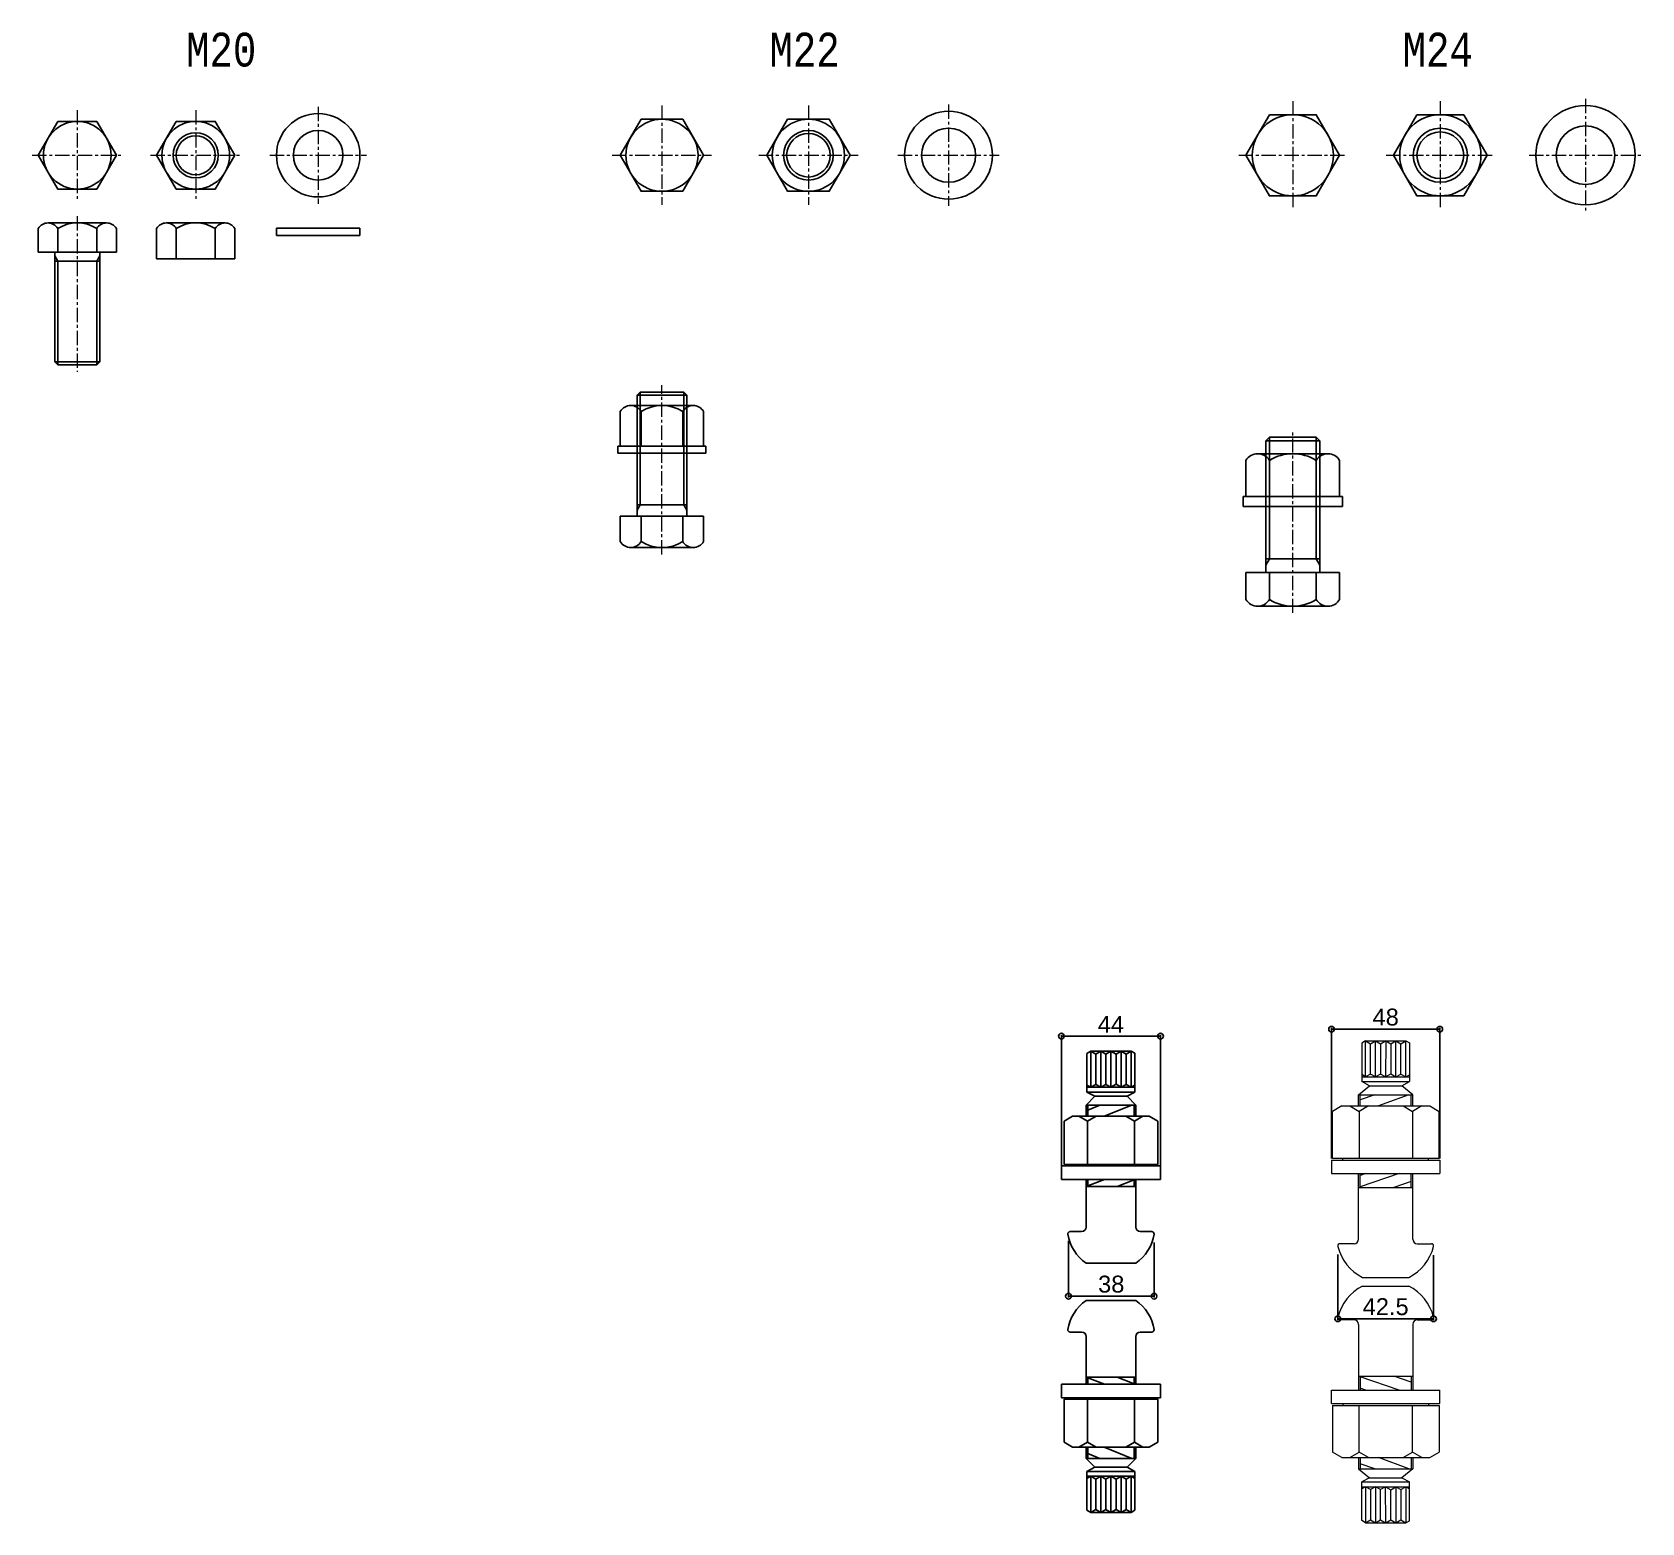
# Model space of a CAD drawing. Header units: millimetres. Extents: x -2880 to 3894, y -2977 to 4857.
# Drawn here: x -1340 to -626, y 965 to 1626 of the extents above; entities that cross this region are included whole.
import ezdxf

# ---------------------------------------------------------------- set-up
doc = ezdxf.new("R2010")
doc.units = ezdxf.units.MM
doc.header["$MEASUREMENT"] = 0
doc.linetypes.add('CENTER', pattern=[50.8, 31.75, -6.35, 6.35, -6.35])
for name, color, linetype in [('01', 7, 'Continuous'), ('_0-2_3', 7, 'Continuous'), ('gauge', 1, 'Continuous')]:
    doc.layers.add(name, color=color, linetype=linetype)
doc.layers.add('不明1', color=6, linetype='Continuous', lineweight=18)
doc.layers.add('中心線', color=4, linetype='CENTER', lineweight=13)
doc.styles.add('MONOTXT', font='monotxt.shx', dxfattribs={"width": 0.8, "height": 3.5, "bigfont": 'bigfont.shx'})
doc.styles.get("Standard").update_dxf_attribs({"font": 'arial.ttf'})
doc.dimstyles.new('コピー ～ 一般寸法', dxfattribs={"dimscale": 0.5, "dimtxt": 15, "dimasz": 5, "dimexe": 1.25, "dimexo": 7.5, "dimgap": 3, "dimtad": 1, "dimdec": 1, "dimdsep": 46, "dimtxsty": 'Standard', "dimblk": 'ORIGIN', "dimcen": 0, "dimclrd": 256, "dimclre": 256, "dimclrt": 256, "dimadec": 0, "dimazin": 0, "dimtfac": 1, "dimtdec": 1, "dimtmove": 0, "dimatfit": 3, "dimfxl": 0, "dimarcsym": 0})

# ---------------------------------------------------------------- blocks, each defined once
blk = doc.blocks.new('*U24')
at = {"ltscale": 0.2}
for p, q in [((-17.32, 10.5), (-17.32, 0)), ((-12.99, 13), (12.99, 13)), ((-8.66, 10.5), (-8.66, 0)), ((8.66, 10.5), (8.66, 0)), ((17.32, 10.5), (17.32, 0)), ((-17.32, 0), (17.32, 0)), ((-10, 0), (-10, -48.65)), ((10, 0), (10, -48.65)), ((-8.65, -4), (-10, -1.66)), ((-10, -4), (10, -4)), ((-8.65, -4), (-8.65, -50)), ((8.65, -4), (10, -1.66)), ((8.65, -4), (8.65, -50)), ((-10, -48.65), (10, -48.65)), ((-8.65, -50), (-10, -48.65)), ((8.65, -50), (10, -48.65)), ((-8.65, -50), (8.65, -50))]:
    blk.add_line(p, q, dxfattribs=at)
for centre, radius, start, end in [((-12.99, 8), 5, 30, 150), ((0, -3.25), 16.25, 57.79577, 122.20423), ((12.99, 8), 5, 30, 150)]:
    blk.add_arc(centre, radius, start, end, dxfattribs=at)
at = {"layer": '中心線', "ltscale": 0.2}
blk.add_line((0, 16), (0, -53), dxfattribs=at)
blk = doc.blocks.new('*U25')
at = {"ltscale": 0.2}
for p, q in [((-18.48, 11.33), (-18.48, 0)), ((-13.86, 14), (13.86, 14)), ((-9.24, 11.33), (-9.24, 0)), ((9.24, 11.33), (9.24, 0)), ((18.48, 11.33), (18.48, 0)), ((-18.48, 0), (18.48, 0)), ((-11, 0), (-11, -53.65)), ((11, 0), (11, -53.65)), ((-9.65, -5), (-11, -2.66)), ((-11, -5), (11, -5)), ((-9.65, -5), (-9.65, -55)), ((9.65, -5), (11, -2.66)), ((9.65, -5), (9.65, -55)), ((-11, -53.65), (11, -53.65)), ((-9.65, -55), (-11, -53.65)), ((-9.65, -55), (9.65, -55)), ((9.65, -55), (11, -53.65))]:
    blk.add_line(p, q, dxfattribs=at)
for centre, radius, start, end in [((-13.86, 8.67), 5.33, 30, 150), ((0, -3.33), 17.33, 57.79577, 122.20423), ((13.86, 8.67), 5.33, 30, 150)]:
    blk.add_arc(centre, radius, start, end, dxfattribs=at)
at = {"layer": '中心線', "ltscale": 0.2}
blk.add_line((0, 17), (0, -58), dxfattribs=at)
blk = doc.blocks.new('*U27')
at = {"ltscale": 0.2}
for p, q in [((-15.59, 15), (15.59, 15)), ((-20.78, 12), (-20.78, 0)), ((-10.39, 12), (-10.39, 0)), ((10.39, 12), (10.39, 0)), ((20.78, 12), (20.78, 0)), ((-20.78, 0), (20.78, 0)), ((-12, 0), (-12, -58.38)), ((12, 0), (12, -58.38)), ((-10.38, -6), (-12, -3.19)), ((-12, -6), (12, -6)), ((-10.38, -6), (-10.38, -60)), ((10.38, -6), (12, -3.19)), ((10.38, -6), (10.38, -60)), ((-12, -58.38), (12, -58.38)), ((-10.38, -60), (-12, -58.38)), ((-10.38, -60), (10.38, -60)), ((10.38, -60), (12, -58.38))]:
    blk.add_line(p, q, dxfattribs=at)
for centre, radius, start, end in [((-15.59, 9), 6, 30, 150), ((0, -4.5), 19.5, 57.79577, 122.20423), ((15.59, 9), 6, 30, 150)]:
    blk.add_arc(centre, radius, start, end, dxfattribs=at)
at = {"layer": '中心線', "ltscale": 0.2}
blk.add_line((0, 18), (0, -63), dxfattribs=at)
blk = doc.blocks.new('_Origin')
at = {"color": 0, "linetype": 'ByBlock', "lineweight": -2}
blk.add_line((0, 0), (-1, 0), dxfattribs=at)
blk.add_circle((0, 0), 0.5, dxfattribs=at)
blk = doc.blocks.new('*D390')
at = {"layer": 'Defpoints', "color": 0}
for p in [(-839.51, 1180.52), (-883.51, 1116.95), (-839.51, 1116.95)]:
    blk.add_point(p, dxfattribs=at)
at = {"layer": 'gauge', "lineweight": -2}
for p, q in [((-883.51, 1120.7), (-883.51, 1181.14)), ((-881.01, 1180.52), (-842.01, 1180.52)), ((-839.51, 1120.7), (-839.51, 1181.14))]:
    blk.add_line(p, q, dxfattribs=at)
at = {"layer": 'gauge', "lineweight": -2, "xscale": 2.5, "yscale": 2.5, "zscale": 2.5, "rotation": 180}
blk.add_blockref('_Origin', (-883.51, 1180.52), dxfattribs=at)
at = {"layer": 'gauge', "lineweight": -2, "xscale": 2.5, "yscale": 2.5, "zscale": 2.5}
blk.add_blockref('_Origin', (-839.51, 1180.52), dxfattribs=at)
at = {"layer": 'gauge', "insert": (-861.51, 1185.77), "char_height": 7.5, "attachment_point": 5}
blk.add_mtext('44', dxfattribs=at)
blk = doc.blocks.new('*D391')
at = {"layer": 'Defpoints', "color": 0}
for p in [(-880.36, 1093.5), (-842.41, 1092.67), (-842.41, 1065.15)]:
    blk.add_point(p, dxfattribs=at)
at = {"layer": 'gauge', "lineweight": -2}
for p, q in [((-880.36, 1089.75), (-880.36, 1064.53)), ((-842.41, 1088.92), (-842.41, 1064.53)), ((-877.86, 1065.15), (-844.91, 1065.15))]:
    blk.add_line(p, q, dxfattribs=at)
at = {"layer": 'gauge', "lineweight": -2, "xscale": 2.5, "yscale": 2.5, "zscale": 2.5, "rotation": 180}
blk.add_blockref('_Origin', (-880.36, 1065.15), dxfattribs=at)
at = {"layer": 'gauge', "lineweight": -2, "xscale": 2.5, "yscale": 2.5, "zscale": 2.5}
blk.add_blockref('_Origin', (-842.41, 1065.15), dxfattribs=at)
at = {"layer": 'gauge', "insert": (-861.38, 1070.48), "char_height": 7.5, "attachment_point": 5}
blk.add_mtext('38', dxfattribs=at)
blk = doc.blocks.new('*D392')
at = {"layer": 'Defpoints', "color": 0}
for p in [(-715.67, 1183.61), (-763.67, 1122.56), (-715.67, 1122.56)]:
    blk.add_point(p, dxfattribs=at)
at = {"layer": 'gauge', "lineweight": -2}
for p, q in [((-763.67, 1126.31), (-763.67, 1184.24)), ((-761.17, 1183.61), (-718.17, 1183.61)), ((-715.67, 1126.31), (-715.67, 1184.24))]:
    blk.add_line(p, q, dxfattribs=at)
at = {"layer": 'gauge', "lineweight": -2, "xscale": 2.5, "yscale": 2.5, "zscale": 2.5, "rotation": 180}
blk.add_blockref('_Origin', (-763.67, 1183.61), dxfattribs=at)
at = {"layer": 'gauge', "lineweight": -2, "xscale": 2.5, "yscale": 2.5, "zscale": 2.5}
blk.add_blockref('_Origin', (-715.67, 1183.61), dxfattribs=at)
at = {"layer": 'gauge', "insert": (-739.67, 1188.94), "char_height": 7.5, "attachment_point": 5}
blk.add_mtext('48', dxfattribs=at)
blk = doc.blocks.new('*D393')
at = {"layer": 'Defpoints', "color": 0}
for p in [(-760.92, 1087.44), (-718.45, 1087.19), (-718.45, 1055.16)]:
    blk.add_point(p, dxfattribs=at)
at = {"layer": 'gauge', "lineweight": -2}
for p, q in [((-760.92, 1083.69), (-760.92, 1054.53)), ((-718.45, 1083.44), (-718.45, 1054.53)), ((-758.42, 1055.16), (-720.95, 1055.16))]:
    blk.add_line(p, q, dxfattribs=at)
at = {"layer": 'gauge', "lineweight": -2, "xscale": 2.5, "yscale": 2.5, "zscale": 2.5, "rotation": 180}
blk.add_blockref('_Origin', (-760.92, 1055.16), dxfattribs=at)
at = {"layer": 'gauge', "lineweight": -2, "xscale": 2.5, "yscale": 2.5, "zscale": 2.5}
blk.add_blockref('_Origin', (-718.45, 1055.16), dxfattribs=at)
at = {"layer": 'gauge', "insert": (-739.68, 1060.48), "char_height": 7.5, "attachment_point": 5}
blk.add_mtext('42.5', dxfattribs=at)

msp = doc.modelspace()

# ---------------------------------------------------------------- linework, layer by layer
at = {"ltscale": 0.2}
for p, q in [((-1284.704, 1538.726), (-1284.704, 1525.226)), ((-1280.374, 1541.226), (-1254.393, 1541.226)), ((-1276.044, 1538.726), (-1276.044, 1525.226)), ((-1258.723, 1538.726), (-1258.723, 1525.226)), ((-1250.063, 1538.726), (-1250.063, 1525.226)), ((-1231.581, 1538.898), (-1194.581, 1538.898)), ((-1231.581, 1538.898), (-1231.581, 1535.698)), ((-1231.581, 1535.698), (-1194.581, 1535.698)), ((-1194.581, 1538.898), (-1194.581, 1535.698)), ((-1284.704, 1525.226), (-1250.063, 1525.226)), ((-1079.111, 1457.568), (-1079.111, 1442.235)), ((-1046.779, 1460.235), (-1074.492, 1460.235)), ((-1069.873, 1457.568), (-1069.873, 1442.235)), ((-1051.398, 1457.568), (-1051.398, 1442.235)), ((-1042.16, 1457.568), (-1042.16, 1442.235)), ((-1041.135, 1442.235), (-1080.135, 1442.235)), ((-1080.135, 1439.035), (-1080.135, 1442.235)), ((-1042.16, 1442.235), (-1079.111, 1442.235)), ((-1041.135, 1439.035), (-1041.135, 1442.235)), ((-1041.135, 1439.035), (-1080.135, 1439.035)), ((-801.655, 1435.876), (-801.655, 1419.876)), ((-765.282, 1438.876), (-796.459, 1438.876)), ((-791.262, 1435.876), (-791.262, 1419.876)), ((-770.478, 1435.876), (-770.478, 1419.876)), ((-760.086, 1435.876), (-760.086, 1419.876)), ((-758.87, 1419.876), (-802.87, 1419.876)), ((-802.87, 1415.376), (-802.87, 1419.876)), ((-758.87, 1415.376), (-802.87, 1415.376)), ((-760.086, 1419.876), (-801.655, 1419.876)), ((-758.87, 1415.376), (-758.87, 1419.876))]:
    msp.add_line(p, q, dxfattribs=at)
for points in [[(-1328.563, 1586.238), (-1337.223, 1571.238), (-1328.563, 1556.238), (-1311.242, 1556.238), (-1302.582, 1571.238), (-1311.242, 1586.238)], [(-1276.044, 1586.238), (-1284.704, 1571.238), (-1276.044, 1556.238), (-1258.723, 1556.238), (-1250.063, 1571.238), (-1258.723, 1586.238)], [(-1069.873, 1587.238), (-1079.111, 1571.238), (-1069.873, 1555.238), (-1051.398, 1555.238), (-1042.16, 1571.238), (-1051.398, 1587.238)], [(-1004.914, 1587.238), (-1014.151, 1571.238), (-1004.914, 1555.238), (-986.439, 1555.238), (-977.201, 1571.238), (-986.439, 1587.238)], [(-791.262, 1589.238), (-801.655, 1571.238), (-791.262, 1553.238), (-770.478, 1553.238), (-760.086, 1571.238), (-770.478, 1589.238)], [(-725.84, 1589.238), (-736.233, 1571.238), (-725.84, 1553.238), (-705.056, 1553.238), (-694.663, 1571.238), (-705.056, 1589.238)]]:
    msp.add_lwpolyline(points, close=True, dxfattribs=at)
for centre, radius in [((-651.093, 1571.238), 22), ((-1319.902, 1571.238), 15), ((-1267.383, 1571.238), 15), ((-1213.081, 1571.238), 18.5), ((-1060.635, 1571.238), 16), ((-995.676, 1571.238), 16), ((-933.515, 1571.238), 19.5), ((-780.87, 1571.238), 18), ((-715.448, 1571.238), 18), ((-1267.383, 1571.238), 10), ((-1267.383, 1571.238), 8.647), ((-1213.081, 1571.238), 11), ((-995.676, 1571.238), 11), ((-995.676, 1571.238), 9.647), ((-933.515, 1571.238), 12), ((-715.448, 1571.238), 12), ((-715.448, 1571.238), 10.376), ((-651.093, 1571.238), 13)]:
    msp.add_circle(centre, radius, dxfattribs=at)
for centre, radius, start, end in [((-1280.374, 1536.226), 5, 30, 150), ((-1267.383, 1524.976), 16.25, 57.795772, 122.204228), ((-1254.393, 1536.226), 5, 30, 150), ((-1074.492, 1454.902), 5.333, 30, 150), ((-1060.635, 1442.902), 17.333, 57.795772, 122.204228), ((-1046.779, 1454.902), 5.333, 30, 150), ((-796.459, 1432.876), 6, 30, 150), ((-780.87, 1419.376), 19.5, 57.795772, 122.204228), ((-765.282, 1432.876), 6, 30, 150)]:
    msp.add_arc(centre, radius, start, end, dxfattribs=at)
at = {"layer": '01', "color": 6, "linetype": 'Continuous'}
for p, q in [((-870.394, 1173.828), (-872.158, 1172.81)), ((-872.158, 1172.81), (-872.158, 1155.727)), ((-870.394, 1173.828), (-852.543, 1173.828)), ((-870.394, 1157.828), (-870.394, 1173.828)), ((-870.394, 1173.828), (-868.182, 1172.551)), ((-868.182, 1172.551), (-865.97, 1173.828)), ((-868.182, 1159.105), (-868.182, 1172.551)), ((-865.97, 1157.828), (-865.97, 1173.828)), ((-865.97, 1173.828), (-863.758, 1172.551)), ((-863.758, 1172.551), (-861.547, 1173.828)), ((-863.758, 1172.551), (-863.758, 1159.105)), ((-861.508, 1173.828), (-861.547, 1157.828)), ((-861.508, 1173.828), (-859.257, 1172.529)), ((-859.257, 1172.529), (-856.967, 1173.851)), ((-859.257, 1172.529), (-859.257, 1159.15)), ((-856.967, 1157.828), (-856.967, 1173.828)), ((-856.967, 1173.828), (-854.755, 1172.551)), ((-854.755, 1172.551), (-852.543, 1173.828)), ((-854.755, 1159.105), (-854.755, 1172.551)), ((-852.543, 1157.828), (-852.543, 1173.828)), ((-852.543, 1173.828), (-850.953, 1172.91)), ((-850.953, 1172.91), (-850.953, 1155.727)), ((-870.394, 1157.828), (-872.158, 1158.847)), ((-872.158, 1157.828), (-850.935, 1157.828)), ((-868.182, 1159.105), (-870.394, 1157.828)), ((-865.97, 1157.828), (-868.182, 1159.105)), ((-863.758, 1159.105), (-865.97, 1157.828)), ((-861.547, 1157.828), (-863.758, 1159.105)), ((-861.547, 1157.828), (-859.257, 1159.15)), ((-859.257, 1159.15), (-856.967, 1157.828)), ((-856.967, 1157.828), (-854.755, 1159.105)), ((-854.755, 1159.105), (-852.543, 1157.828)), ((-852.543, 1157.828), (-850.935, 1158.757)), ((-872.158, 1155.727), (-850.953, 1155.727)), ((-868.63, 1153.828), (-872.158, 1155.727)), ((-868.63, 1153.828), (-854.385, 1153.828)), ((-854.385, 1153.828), (-850.953, 1155.727)), ((-868.63, 989.285), (-872.158, 987.386)), ((-872.158, 970.303), (-872.158, 987.386)), ((-872.158, 987.386), (-850.953, 987.386)), ((-872.158, 985.285), (-850.935, 985.285)), ((-870.394, 985.285), (-872.158, 984.266)), ((-868.182, 984.008), (-870.394, 985.285)), ((-870.394, 985.285), (-870.394, 969.285)), ((-868.63, 989.285), (-854.385, 989.285)), ((-865.97, 985.285), (-868.182, 984.008)), ((-863.758, 984.008), (-865.97, 985.285)), ((-865.97, 985.285), (-865.97, 969.285)), ((-861.547, 985.285), (-863.758, 984.008)), ((-861.547, 985.285), (-859.257, 983.963)), ((-861.508, 969.285), (-861.547, 985.285)), ((-859.257, 983.963), (-856.967, 985.285)), ((-856.967, 985.285), (-854.755, 984.008)), ((-856.967, 985.285), (-856.967, 969.285)), ((-854.755, 984.008), (-852.543, 985.285)), ((-854.385, 989.285), (-850.953, 987.386)), ((-852.543, 985.285), (-850.935, 984.356)), ((-852.543, 985.285), (-852.543, 969.285)), ((-850.953, 970.203), (-850.953, 987.386)), ((-868.182, 984.008), (-868.182, 970.562)), ((-863.758, 970.562), (-863.758, 984.008)), ((-859.257, 970.584), (-859.257, 983.963)), ((-854.755, 984.008), (-854.755, 970.562)), ((-870.394, 969.285), (-872.158, 970.303)), ((-870.394, 969.285), (-868.182, 970.562)), ((-870.394, 969.285), (-852.543, 969.285)), ((-868.182, 970.562), (-865.97, 969.285)), ((-865.97, 969.285), (-863.758, 970.562)), ((-863.758, 970.562), (-861.547, 969.285)), ((-861.508, 969.285), (-859.257, 970.584)), ((-859.257, 970.584), (-856.967, 969.262)), ((-856.967, 969.285), (-854.755, 970.562)), ((-854.755, 970.562), (-852.543, 969.285)), ((-852.543, 969.285), (-850.953, 970.203))]:
    msp.add_line(p, q, dxfattribs=at)
at = {"layer": '_0-2_3', "color": 6, "linetype": 'Continuous'}
for p, q in [((-872.507, 1149.951), (-868.63, 1153.828)), ((-872.507, 1149.951), (-850.508, 1149.951)), ((-872.507, 1144.951), (-872.507, 1149.951)), ((-866.384, 1149.951), (-871.808, 1147.734)), ((-871.808, 1144.951), (-871.808, 1149.951)), ((-868.63, 1153.828), (-854.385, 1153.828)), ((-852.261, 1149.951), (-864.494, 1144.951)), ((-850.508, 1149.951), (-854.385, 1153.828)), ((-851.208, 1144.951), (-851.208, 1149.951)), ((-850.508, 1144.951), (-850.508, 1149.951)), ((-878.508, 1144.951), (-882.308, 1142.757)), ((-882.308, 1123.651), (-882.308, 1142.757)), ((-878.508, 1144.951), (-844.508, 1144.951)), ((-875.708, 1144.951), (-871.908, 1142.757)), ((-868.108, 1144.951), (-871.908, 1142.757)), ((-871.908, 1142.757), (-871.908, 1123.651)), ((-854.908, 1144.951), (-851.108, 1142.757)), ((-847.308, 1144.951), (-851.108, 1142.757)), ((-851.108, 1142.757), (-851.108, 1123.651)), ((-844.508, 1144.951), (-840.708, 1142.757)), ((-840.708, 1123.651), (-840.708, 1142.757)), ((-883.508, 1122.951), (-839.508, 1122.951)), ((-883.508, 1122.951), (-883.508, 1116.951)), ((-882.308, 1123.651), (-840.708, 1123.651)), ((-878.008, 1122.951), (-878.008, 1123.651)), ((-878.008, 1122.951), (-845.008, 1122.951)), ((-845.008, 1122.951), (-845.008, 1123.651)), ((-839.508, 1122.951), (-839.508, 1116.951)), ((-883.508, 1116.951), (-839.508, 1116.951)), ((-872.507, 1095.828), (-872.507, 1116.951)), ((-872.507, 1113.828), (-850.508, 1113.828)), ((-871.808, 1113.828), (-871.808, 1116.951)), ((-864.375, 1116.951), (-871.808, 1114.089)), ((-851.208, 1116.744), (-858.78, 1113.828)), ((-851.208, 1113.828), (-851.208, 1116.951)), ((-850.508, 1095.828), (-850.508, 1116.951)), ((-874.508, 1093.828), (-879.622, 1093.828)), ((-848.507, 1093.828), (-843.393, 1093.828)), ((-872.507, 1079.828), (-850.508, 1079.828)), ((-872.507, 1063.285), (-850.508, 1063.285)), ((-874.508, 1049.285), (-879.622, 1049.285)), ((-872.507, 1047.285), (-872.507, 1026.162)), ((-850.508, 1047.285), (-850.508, 1026.162)), ((-848.507, 1049.285), (-843.393, 1049.285)), ((-872.507, 1029.284), (-850.508, 1029.284)), ((-871.808, 1029.284), (-871.808, 1026.162)), ((-864.375, 1026.162), (-871.808, 1029.024)), ((-851.208, 1026.369), (-858.78, 1029.284)), ((-851.208, 1029.284), (-851.208, 1026.162)), ((-883.508, 1026.162), (-839.508, 1026.162)), ((-883.508, 1020.162), (-883.508, 1026.162)), ((-839.508, 1020.162), (-839.508, 1026.162)), ((-883.508, 1020.162), (-839.508, 1020.162)), ((-882.308, 1019.462), (-840.708, 1019.462)), ((-882.308, 1019.462), (-882.308, 1000.356)), ((-878.008, 1020.162), (-845.008, 1020.162)), ((-878.008, 1020.162), (-878.008, 1019.462)), ((-871.908, 1000.356), (-871.908, 1019.462)), ((-851.108, 1000.356), (-851.108, 1019.462)), ((-845.008, 1020.162), (-845.008, 1019.462)), ((-840.708, 1019.462), (-840.708, 1000.356)), ((-878.508, 998.162), (-882.308, 1000.356)), ((-875.708, 998.162), (-871.908, 1000.356)), ((-868.108, 998.162), (-871.908, 1000.356)), ((-854.908, 998.162), (-851.108, 1000.356)), ((-847.308, 998.162), (-851.108, 1000.356)), ((-844.508, 998.162), (-840.708, 1000.356)), ((-878.508, 998.162), (-844.508, 998.162)), ((-872.507, 998.162), (-872.507, 993.162)), ((-872.507, 993.162), (-868.63, 989.285)), ((-872.507, 993.162), (-850.508, 993.162)), ((-871.808, 998.162), (-871.808, 993.162)), ((-866.384, 993.162), (-871.808, 995.379)), ((-852.261, 993.162), (-864.494, 998.162)), ((-850.508, 993.162), (-854.385, 989.285)), ((-851.208, 998.162), (-851.208, 993.162)), ((-850.508, 998.162), (-850.508, 993.162)), ((-868.63, 989.285), (-854.385, 989.285))]:
    msp.add_line(p, q, dxfattribs=at)
for centre, radius, start, end in [((-879.622, 1092.828), 1, 90, 189.016541), ((-861.598, 1095.688), 19.25, 189.015976, 235.476746), ((-874.508, 1095.828), 2, 270, 0), ((-861.417, 1095.688), 19.25, 304.523254, 350.984024), ((-848.507, 1095.828), 2, 180, 270), ((-843.393, 1092.828), 1, 350.983459, 90), ((-861.598, 1047.425), 19.25, 124.523254, 170.984024), ((-861.417, 1047.425), 19.25, 9.015976, 55.476746), ((-879.622, 1050.284), 1, 170.983459, 270), ((-843.393, 1050.284), 1, 270, 9.016541), ((-874.508, 1047.285), 2, 0, 90), ((-848.507, 1047.285), 2, 90, 180)]:
    msp.add_arc(centre, radius, start, end, dxfattribs=at)
at = {"layer": '不明1', "linetype": 'Continuous'}
for p, q in [((-748.553, 1178.436), (-750.317, 1177.417)), ((-748.553, 1178.436), (-730.702, 1178.436)), ((-748.553, 1162.436), (-748.553, 1178.436)), ((-748.553, 1178.436), (-746.341, 1177.159)), ((-746.341, 1177.159), (-744.129, 1178.436)), ((-744.129, 1162.436), (-744.129, 1178.436)), ((-744.129, 1178.436), (-741.917, 1177.159)), ((-741.917, 1177.159), (-739.706, 1178.436)), ((-739.667, 1178.436), (-739.706, 1162.436)), ((-739.667, 1178.436), (-737.416, 1177.136)), ((-737.416, 1177.136), (-735.126, 1178.458)), ((-735.126, 1162.436), (-735.126, 1178.436)), ((-735.126, 1178.436), (-732.914, 1177.159)), ((-732.914, 1177.159), (-730.702, 1178.436)), ((-730.702, 1162.436), (-730.702, 1178.436)), ((-730.702, 1178.436), (-729.112, 1177.518)), ((-750.317, 1177.417), (-750.317, 1160.334)), ((-746.341, 1163.713), (-746.341, 1177.159)), ((-741.917, 1177.159), (-741.917, 1163.713)), ((-737.416, 1177.136), (-737.416, 1163.758)), ((-732.914, 1163.713), (-732.914, 1177.159)), ((-729.112, 1177.518), (-729.112, 1160.334)), ((-746.341, 1163.713), (-748.553, 1162.436)), ((-744.129, 1162.436), (-746.341, 1163.713)), ((-741.917, 1163.713), (-744.129, 1162.436)), ((-739.706, 1162.436), (-741.917, 1163.713)), ((-739.706, 1162.436), (-737.416, 1163.758)), ((-737.416, 1163.758), (-735.126, 1162.436)), ((-735.126, 1162.436), (-732.914, 1163.713)), ((-732.914, 1163.713), (-730.702, 1162.436)), ((-751.666, 1154.558), (-746.789, 1158.436)), ((-748.553, 1162.436), (-750.317, 1163.455)), ((-750.317, 1162.436), (-729.094, 1162.436)), ((-750.317, 1160.334), (-729.112, 1160.334)), ((-746.789, 1158.436), (-750.317, 1160.334)), ((-746.789, 1158.436), (-732.544, 1158.436)), ((-746.789, 1158.436), (-732.544, 1158.436)), ((-732.544, 1158.436), (-729.112, 1160.334)), ((-727.667, 1154.558), (-732.544, 1158.436)), ((-730.702, 1162.436), (-729.094, 1163.364)), ((-759.167, 1149.558), (-763.317, 1147.162)), ((-759.167, 1149.558), (-720.167, 1149.558)), ((-755.642, 1149.558), (-751.492, 1147.162)), ((-751.666, 1154.558), (-727.667, 1154.558)), ((-751.666, 1149.558), (-751.666, 1154.558)), ((-747.342, 1149.558), (-751.492, 1147.162)), ((-744.543, 1154.558), (-750.966, 1152.342)), ((-750.966, 1149.558), (-750.966, 1154.558)), ((-729.42, 1154.558), (-742.904, 1149.558)), ((-731.992, 1149.558), (-727.842, 1147.162)), ((-728.367, 1149.558), (-728.367, 1154.558)), ((-723.692, 1149.558), (-727.842, 1147.162)), ((-727.667, 1149.558), (-727.667, 1154.558)), ((-720.167, 1149.558), (-716.017, 1147.162)), ((-763.317, 1126.358), (-763.317, 1147.162)), ((-751.492, 1147.162), (-751.492, 1126.358)), ((-727.842, 1147.162), (-727.842, 1126.358)), ((-716.017, 1126.358), (-716.017, 1147.162)), ((-763.667, 1125.558), (-715.667, 1125.558)), ((-763.667, 1125.558), (-763.667, 1119.558)), ((-763.317, 1126.358), (-716.017, 1126.358)), ((-758.667, 1125.558), (-758.667, 1126.358)), ((-758.667, 1125.558), (-720.667, 1125.558)), ((-720.667, 1125.558), (-720.667, 1126.358)), ((-715.667, 1125.558), (-715.667, 1119.558)), ((-763.667, 1119.558), (-715.667, 1119.558)), ((-751.666, 1090.436), (-751.666, 1119.558)), ((-750.966, 1113.436), (-750.966, 1119.558)), ((-748.51, 1119.558), (-750.966, 1118.696)), ((-733.64, 1119.558), (-750.966, 1113.665)), ((-728.367, 1116.075), (-736.126, 1113.436)), ((-728.367, 1113.436), (-728.367, 1119.558)), ((-727.667, 1090.436), (-727.667, 1119.558)), ((-751.666, 1113.436), (-727.667, 1113.436)), ((-753.666, 1088.436), (-759.917, 1088.436)), ((-725.667, 1088.436), (-719.416, 1088.436)), ((-749.935, 1073.436), (-729.399, 1073.436)), ((-749.935, 1069.677), (-729.399, 1069.677)), ((-753.666, 1054.677), (-759.917, 1054.677)), ((-751.666, 1052.677), (-751.666, 1023.555)), ((-727.667, 1052.677), (-727.667, 1023.555)), ((-725.667, 1054.677), (-719.416, 1054.677)), ((-751.666, 1029.677), (-727.667, 1029.677)), ((-750.966, 1029.677), (-750.966, 1023.555)), ((-733.64, 1023.555), (-750.966, 1029.448)), ((-728.367, 1027.038), (-736.126, 1029.677)), ((-728.367, 1029.677), (-728.367, 1023.555)), ((-763.667, 1023.555), (-715.667, 1023.555)), ((-763.667, 1017.555), (-763.667, 1023.555)), ((-748.51, 1023.555), (-750.966, 1024.417)), ((-715.667, 1017.555), (-715.667, 1023.555)), ((-763.667, 1017.555), (-715.667, 1017.555)), ((-763.317, 1016.755), (-716.017, 1016.755)), ((-763.317, 1016.755), (-763.317, 995.951)), ((-758.667, 1017.555), (-758.667, 1016.755)), ((-758.667, 1017.555), (-720.667, 1017.555)), ((-751.492, 995.951), (-751.492, 1016.755)), ((-727.842, 995.951), (-727.842, 1016.755)), ((-720.667, 1017.555), (-720.667, 1016.755)), ((-716.017, 1016.755), (-716.017, 995.951)), ((-759.167, 993.555), (-763.317, 995.951)), ((-759.167, 993.555), (-720.167, 993.555)), ((-755.642, 993.555), (-751.492, 995.951)), ((-751.666, 993.555), (-751.666, 988.555)), ((-747.342, 993.555), (-751.492, 995.951)), ((-750.966, 993.555), (-750.966, 988.555)), ((-729.42, 988.555), (-742.904, 993.555)), ((-731.992, 993.555), (-727.842, 995.951)), ((-728.367, 993.555), (-728.367, 988.555)), ((-723.692, 993.555), (-727.842, 995.951)), ((-727.667, 993.555), (-727.667, 988.555)), ((-720.167, 993.555), (-716.017, 995.951)), ((-751.666, 988.555), (-746.789, 984.677)), ((-751.666, 988.555), (-727.667, 988.555)), ((-744.543, 988.555), (-750.966, 990.771)), ((-727.667, 988.555), (-732.544, 984.677)), ((-746.789, 984.677), (-750.317, 982.779)), ((-750.317, 965.696), (-750.317, 982.779)), ((-750.317, 982.779), (-729.112, 982.779)), ((-750.317, 980.677), (-729.094, 980.677)), ((-748.553, 980.677), (-750.317, 979.658)), ((-746.341, 979.4), (-748.553, 980.677)), ((-748.553, 980.677), (-748.553, 964.677)), ((-746.789, 984.677), (-732.544, 984.677)), ((-746.789, 984.677), (-732.544, 984.677)), ((-744.129, 980.677), (-746.341, 979.4)), ((-746.341, 979.4), (-746.341, 965.954)), ((-741.917, 979.4), (-744.129, 980.677)), ((-744.129, 980.677), (-744.129, 964.677)), ((-739.706, 980.677), (-741.917, 979.4)), ((-741.917, 965.954), (-741.917, 979.4)), ((-739.706, 980.677), (-737.416, 979.355)), ((-739.667, 964.677), (-739.706, 980.677)), ((-737.416, 979.355), (-735.126, 980.677)), ((-737.416, 965.977), (-737.416, 979.355)), ((-735.126, 980.677), (-732.914, 979.4)), ((-735.126, 980.677), (-735.126, 964.677)), ((-732.914, 979.4), (-730.702, 980.677)), ((-732.914, 979.4), (-732.914, 965.954)), ((-732.544, 984.677), (-729.112, 982.779)), ((-730.702, 980.677), (-729.094, 979.748)), ((-730.702, 980.677), (-730.702, 964.677)), ((-729.112, 965.595), (-729.112, 982.779)), ((-748.553, 964.677), (-750.317, 965.696)), ((-748.553, 964.677), (-746.341, 965.954)), ((-748.553, 964.677), (-730.702, 964.677)), ((-746.341, 965.954), (-744.129, 964.677)), ((-744.129, 964.677), (-741.917, 965.954)), ((-741.917, 965.954), (-739.706, 964.677)), ((-739.667, 964.677), (-737.416, 965.977)), ((-737.416, 965.977), (-735.126, 964.655)), ((-735.126, 964.677), (-732.914, 965.954)), ((-732.914, 965.954), (-730.702, 964.677)), ((-730.702, 964.677), (-729.112, 965.595))]:
    msp.add_line(p, q, dxfattribs=at)
for centre, radius, start, end in [((-759.917, 1087.436), 1, 90, 194.402023), ((-740.061, 1092.535), 21.5, 194.401779, 242.661957), ((-753.666, 1090.436), 2, 270, 0), ((-739.272, 1092.535), 21.5, 297.338043, 345.598221), ((-725.667, 1090.436), 2, 180, 270), ((-719.416, 1087.436), 1, 345.597977, 90), ((-740.061, 1050.578), 21.5, 117.338043, 165.598221), ((-739.272, 1050.578), 21.5, 14.401779, 62.661957), ((-759.917, 1055.677), 1, 165.597977, 270), ((-753.666, 1052.677), 2, 0, 90), ((-725.667, 1052.677), 2, 90, 180), ((-719.416, 1055.677), 1, 270, 14.402023)]:
    msp.add_arc(centre, radius, start, end, dxfattribs=at)
at = {"layer": '中心線', "ltscale": 0.2}
for p, q in [((-1213.081, 1592.738), (-1213.081, 1549.738)), ((-1060.635, 1593.238), (-1060.635, 1549.238)), ((-995.676, 1593.238), (-995.676, 1549.238)), ((-933.515, 1593.738), (-933.515, 1548.738)), ((-780.87, 1595.238), (-780.87, 1547.238)), ((-715.448, 1595.238), (-715.448, 1547.238)), ((-651.093, 1596.238), (-651.093, 1546.238)), ((-1319.902, 1591.238), (-1319.902, 1551.238)), ((-1267.383, 1591.238), (-1267.383, 1551.238)), ((-1339.902, 1571.238), (-1299.902, 1571.238)), ((-1287.383, 1571.238), (-1247.383, 1571.238)), ((-1234.581, 1571.238), (-1191.581, 1571.238)), ((-1082.635, 1571.238), (-1038.635, 1571.238)), ((-1017.676, 1571.238), (-973.676, 1571.238)), ((-956.015, 1571.238), (-911.015, 1571.238)), ((-804.87, 1571.238), (-756.87, 1571.238)), ((-739.448, 1571.238), (-691.448, 1571.238)), ((-676.093, 1571.238), (-626.093, 1571.238))]:
    msp.add_line(p, q, dxfattribs=at)

# ---------------------------------------------------------------- block references
msp.add_blockref('*U24', (-1319.902, 1528.226))
at = {"rotation": 180}
for name, p in [('*U25', (-1060.635, 1411.226)), ('*U27', (-780.87, 1386.208))]:
    msp.add_blockref(name, p, dxfattribs=at)

# ---------------------------------------------------------------- texts
at = {"ltscale": 0.2, "style": 'MONOTXT', "width": 0.8}
for s, p in [('M20', (-1271.661, 1610.592)), ('M22', (-1012.961, 1610.592)), ('M24', (-732.156, 1610.592))]:
    msp.add_text(s, height=15, dxfattribs=at).set_placement(p)

# ---------------------------------------------------------------- dimensions: what is measured, and where the dimension line sits
at = {"layer": 'gauge'}
for base, p1, p2, picture, middle in [((-715.667, 1183.611), (-763.667, 1122.558), (-715.667, 1122.558), '*D392', (-739.667, 1188.939)), ((-839.508, 1180.517), (-883.508, 1116.951), (-839.508, 1116.951), '*D390', (-861.508, 1185.767)), ((-842.405, 1065.153), (-880.364, 1093.499), (-842.405, 1092.672), '*D391', (-861.385, 1070.482)), ((-718.448, 1055.156), (-760.917, 1087.436), (-718.448, 1087.187), '*D393', (-739.682, 1060.484))]:
    dim = msp.add_linear_dim(base=base, p1=p1, p2=p2, dimstyle='コピー ～ 一般寸法', override={"dimfxl": 0.18}, dxfattribs=at)
    dim.commit()
    dim.dimension.update_dxf_attribs({"geometry": picture, "text_midpoint": middle})

doc.saveas('drawing.dxf')
